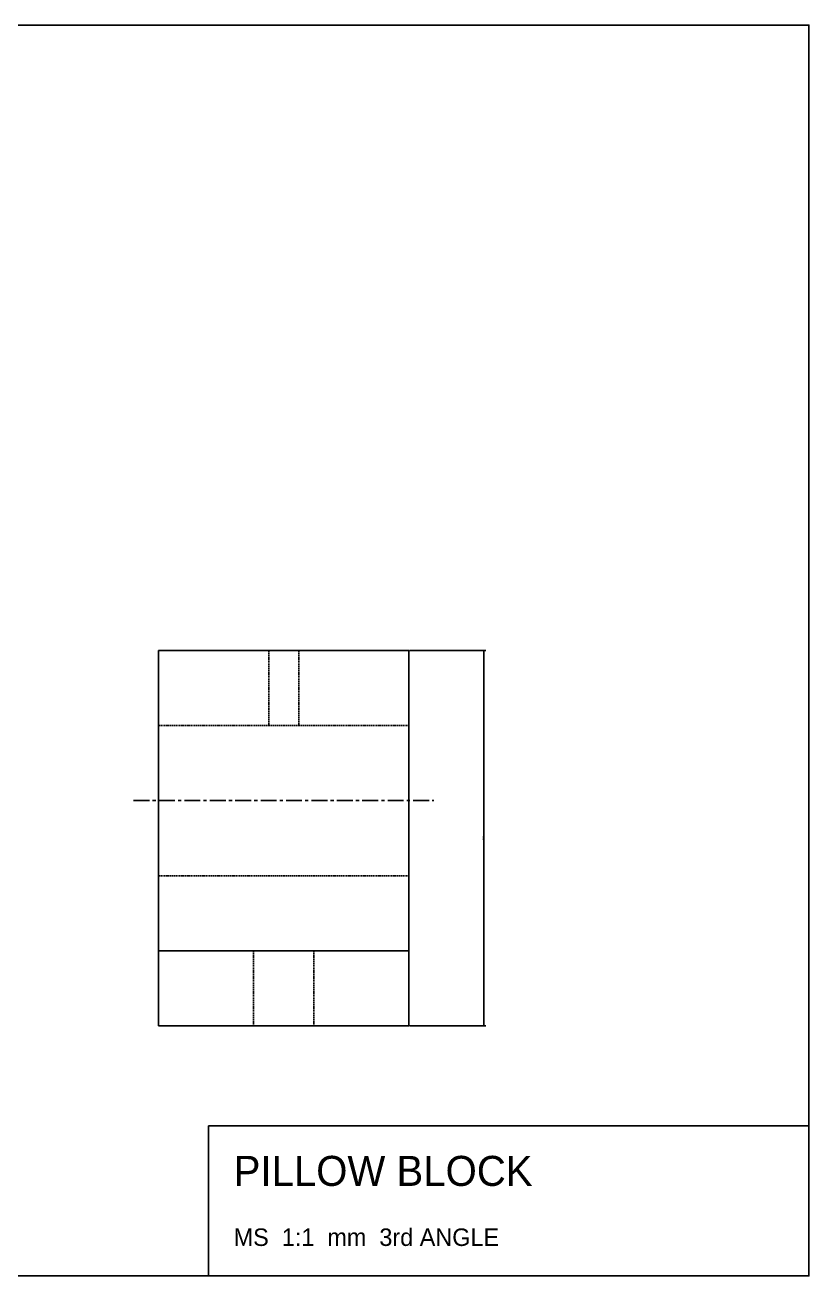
# Model space of a CAD drawing. Header units: millimetres. Extents: x -40 to 280, y -50 to 200.
# Drawn here: x 123.3 to 280, y -50 to 200 of the extents above; entities that cross this region are included whole.
import ezdxf

# ---------------------------------------------------------------- set-up
doc = ezdxf.new("R2010")
doc.units = ezdxf.units.MM
doc.linetypes.add('CENTER', pattern=[5.08, 3.175, -0.635, 0.635, -0.635])
doc.linetypes.add('HIDDEN', pattern=[0.375, 0.25, -0.125])
for name, color, linetype in [('BORDER', 7, 'Continuous'), ('CENTER', 3, 'CENTER'), ('DIM', 4, 'Continuous'), ('HIDDEN', 1, 'HIDDEN'), ('OBJECT', 7, 'Continuous'), ('TITLE', 7, 'Continuous')]:
    doc.layers.add(name, color=color, linetype=linetype)
doc.styles.add('OpenSansCondensed-Light', font='OpenSansCondensed-Light.ttf')
doc.dimstyles.new('EZDXF', dxfattribs={"dimtxt": 0.25, "dimasz": 0.175, "dimexe": 0.375, "dimexo": 0.125, "dimgap": 0.1, "dimtad": 1, "dimlfac": 100, "dimzin": 12, "dimdsep": 46, "dimtxsty": 'OpenSansCondensed-Light', "dimblk": 'ARCHTICK', "dimcen": 2.5, "dimazin": 3, "dimtfac": 0.5, "dimtmove": 2, "dimatfit": 3})

# ---------------------------------------------------------------- blocks, each defined once
blk = doc.blocks.new('_ARCHTICK')
at = {"color": 0, "linetype": 'BYBLOCK', "const_width": 0.15}
blk.add_lwpolyline([(-0.5, -0.5), (0.5, 0.5)], dxfattribs=at)

msp = doc.modelspace()

# ---------------------------------------------------------------- linework, layer by layer
at = {"layer": 'BORDER'}
msp.add_lwpolyline([(-40, -50), (280, -50), (280, 200), (-40, 200)], close=True, dxfattribs=at)
at = {"layer": 'CENTER'}
msp.add_line((145, 45), (205, 45), dxfattribs=at)
at = {"layer": 'HIDDEN'}
for p, q in [((172, 60), (172, 75)), ((178, 60), (178, 75)), ((150, 60), (200, 60)), ((150, 30), (200, 30)), ((169, 0), (169, 15)), ((181, 0), (181, 15))]:
    msp.add_line(p, q, dxfattribs=at)
at = {"layer": 'OBJECT'}
msp.add_line((150, 15), (200, 15), dxfattribs=at)
msp.add_lwpolyline([(150, 0), (200, 0), (200, 75), (150, 75)], close=True, dxfattribs=at)
at = {"layer": 'TITLE'}
msp.add_lwpolyline([(160, -50), (280, -50), (280, -20), (160, -20)], close=True, dxfattribs=at)

# ---------------------------------------------------------------- texts
for s, height, p in [('PILLOW BLOCK', 6, (165, -32)), ('MS  1:1  mm  3rd ANGLE', 3.5, (165, -44))]:
    msp.add_text(s, height=height, dxfattribs=at).set_placement(p)

# ---------------------------------------------------------------- dimensions: what is measured, and where the dimension line sits
at = {"layer": 'DIM'}
msp.add_linear_dim(base=(215, 0), p1=(200, 0), p2=(200, 75), angle=90, dimstyle='EZDXF', dxfattribs=at).render()

doc.saveas('drawing.dxf')
